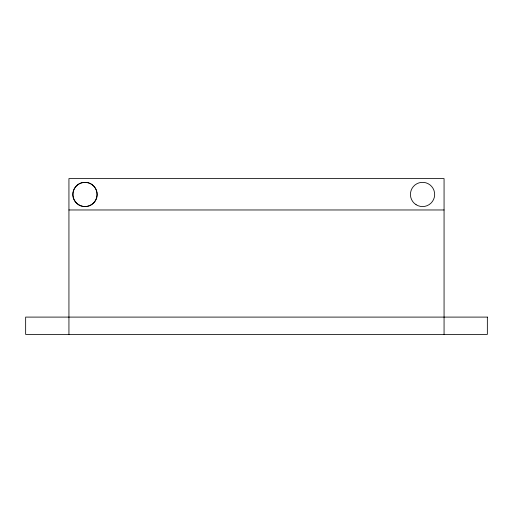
<?xml version="1.0" encoding="UTF-8"?>
<svg xmlns="http://www.w3.org/2000/svg" width="513" height="513" viewBox="0 0 513 513"><rect width="100%" height="100%" fill="white"/><g stroke="black" fill="none" stroke-linecap="round" stroke-linejoin="round"><path stroke-width="0.77" d="M68.934 209.971L444.066 209.971M444.066 334.412L444.066 178.588L68.934 178.588L68.934 334.412M487.35 317.098L25.65 317.098L25.65 334.412L487.35 334.412L487.35 317.098M78.521 204.7A12.12 12.12 0 0 0 97.104 194.934A12.12 12.12 0 0 0 79.355 183.725A12.12 12.12 0 0 0 78.521 204.7A12.12 12.12 0 0 0 97.104 194.934A12.12 12.12 0 0 0 79.355 183.725A12.12 12.12 0 0 0 78.521 204.7M416.075 204.7A12.12 12.12 0 0 0 434.658 194.934A12.12 12.12 0 0 0 416.909 183.725A12.12 12.12 0 0 0 416.075 204.7"/></g></svg>
